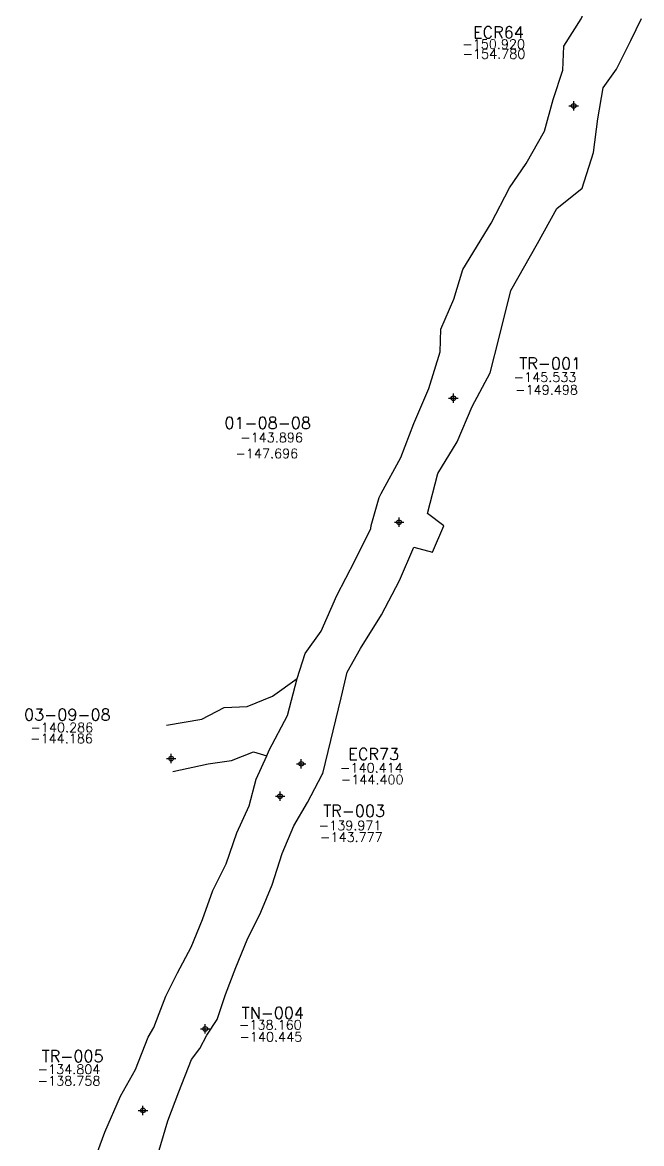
# Model space of a CAD drawing. Extents: x 9357 to 21428, y 9501 to 100038.
# Drawn here: x 10719.5 to 10785.5, y 9620.3 to 9739.7 of the extents above; entities that cross this region are included whole.
import ezdxf
from ezdxf.enums import TextEntityAlignment as Align

# ---------------------------------------------------------------- set-up
doc = ezdxf.new("R2010")
doc.units = 0
doc.header["$LTSCALE"] = 1.25
doc.header["$MEASUREMENT"] = 0
doc.header["$PDMODE"] = 34
doc.header["$PDSIZE"] = 0.5
doc.layers.get('0').update_dxf_attribs({"linetype": 'CONTINUOUS'})
for name, color, linetype in [('NOM_DIB', 7, 'CONTINUOUS'), ('R-165-7763-S-FICH', 6, 'CONTINUOUS'), ('R-165-7763-S-SCR', 6, 'CONTINUOUS')]:
    doc.layers.add(name, color=color, linetype=linetype)
doc.styles.add('ROMAND', font='romand.shx')
doc.styles.add('ROMANS', font='romans')

# ---------------------------------------------------------------- blocks, each defined once
blk = doc.blocks.new('F2')
blk.add_point((0, 0))
at = {"style": 'ROMAND'}
for tag, height, p in [('NOMBRE', 1.25, (0.2, 6.62)), ('CIELO', 1, (0.14, 4.62)), ('PISO', 1, (0.14, 3.25))]:
    blk.add_attdef(tag, text='', height=height, dxfattribs=at).set_placement(p, align=Align.CENTER)
at = {"style": 'ROMANS', "flags": 1}
for tag, p in [('MINA', (-0.07, -3.26)), ('LOCALIZACION', (-0.07, -4.93)), ('ESTRUCTURA', (-0.07, -6.62)), ('NIVEL', (-0.07, -8.29)), ('OBRA', (-0.07, -10.12)), ('FECHA', (-0.07, -11.79)), ('ATRAS', (-0.07, -13.48)), ('TOPOGRAFO', (2.67, -15.3))]:
    blk.add_attdef(tag, text='', height=1.25, dxfattribs=at).set_placement(p, align=Align.CENTER)

msp = doc.modelspace()

# ---------------------------------------------------------------- linework, layer by layer
at = {"layer": 'R-165-7763-S-SCR', "color": 6}
for points in [[(10777.06, 9734.61, -151.06), (10777.06, 9734.61, -151.06), (10777.06, 9734.61, -151.06), (10777.06, 9734.61, -151.06), (10777.06, 9734.61, -151.06), (10777.06, 9734.61, -151.06), (10777.19, 9737.16, -151.62), (10779.01, 9740.08, -151.84), (10780.05, 9742.47, -152.29)], [(10777.06, 9734.61, -155.26), (10777.06, 9734.61, -155.26), (10777.06, 9734.61, -155.26), (10777.06, 9734.61, -155.26), (10777.06, 9734.61, -155.26), (10777.06, 9734.61, -155.26), (10777.19, 9737.16, -155.42), (10779.01, 9740.08, -156.04), (10780.05, 9742.47, -156.5)], [(10781.37, 9732.73, -151.06), (10781.37, 9732.73, -151.06), (10781.37, 9732.73, -151.06), (10781.37, 9732.73, -151.06), (10781.37, 9732.73, -151.06), (10781.37, 9732.73, -151.06), (10782.79, 9734.73, -151.62), (10784.33, 9737.77, -151.84), (10785.46, 9740.12, -152.29)], [(10781.37, 9732.73, -155.26), (10781.37, 9732.73, -155.26), (10781.37, 9732.73, -155.26), (10781.37, 9732.73, -155.26), (10781.37, 9732.73, -155.26), (10781.37, 9732.73, -155.26), (10782.79, 9734.73, -155.42), (10784.33, 9737.77, -156.04), (10785.46, 9740.12, -156.5)], [(10764, 9704.61, -145.91), (10764.1, 9707.04, -146.49), (10765.48, 9710.22, -147.02), (10766.42, 9713.37, -147.82), (10769.44, 9718.31, -148.6), (10771.4, 9722.08, -148.96), (10773.18, 9724.66, -149.23), (10775.12, 9728.12, -149.83), (10776.04, 9731.49, -150.86), (10777.06, 9734.61, -151.06)], [(10764, 9704.61, -150.11), (10764.1, 9707.04, -150.39), (10765.48, 9710.22, -150.92), (10766.42, 9713.37, -151.72), (10769.44, 9718.31, -152.6), (10771.4, 9722.08, -153.26), (10773.18, 9724.66, -153.43), (10775.12, 9728.12, -154.03), (10776.04, 9731.49, -154.56), (10777.06, 9734.61, -155.26)], [(10770.28, 9706.15, -147.1), (10770.28, 9706.15, -147.1), (10770.28, 9706.15, -147.1), (10771.55, 9711.13, -147.82), (10774.39, 9716.15, -148.6), (10776.45, 9719.89, -148.96), (10779.14, 9722.06, -149.23), (10780.35, 9725.85, -149.83), (10780.81, 9729.42, -150.86), (10781.37, 9732.73, -151.06)], [(10770.28, 9706.15, -150.9), (10770.28, 9706.15, -150.9), (10770.28, 9706.15, -150.9), (10771.55, 9711.13, -151.72), (10774.39, 9716.15, -152.6), (10776.45, 9719.89, -153.26), (10779.14, 9722.06, -153.43), (10780.35, 9725.85, -154.03), (10780.81, 9729.42, -154.56), (10781.37, 9732.73, -155.26)], [(10763.78, 9691.66, -144.25), (10763.78, 9691.66, -144.25), (10763.78, 9691.66, -144.25), (10765.84, 9695.05, -144.97), (10767.41, 9698.78, -145.49), (10769.34, 9702.37, -145.91), (10770.28, 9706.15, -147.1), (10770.28, 9706.15, -147.1), (10770.28, 9706.15, -147.1), (10770.28, 9706.15, -147.1), (10770.28, 9706.15, -147.1)], [(10763.78, 9691.66, -148.35), (10763.78, 9691.66, -148.35), (10763.78, 9691.66, -148.35), (10765.84, 9695.05, -149.07), (10767.41, 9698.78, -149.49), (10769.34, 9702.37, -150.11), (10770.28, 9706.15, -150.9), (10770.28, 9706.15, -150.9), (10770.28, 9706.15, -150.9), (10770.28, 9706.15, -150.9), (10770.28, 9706.15, -150.9)], [(10759.84, 9693.37, -144.25), (10759.84, 9693.37, -144.25), (10759.84, 9693.37, -144.25), (10761.23, 9696.98, -144.97), (10762.8, 9700.72, -145.49), (10764, 9704.61, -145.91), (10764, 9704.61, -145.91), (10764, 9704.61, -145.91), (10764, 9704.61, -145.91), (10764, 9704.61, -145.91), (10764, 9704.61, -145.91)], [(10759.84, 9693.37, -148.35), (10759.84, 9693.37, -148.35), (10759.84, 9693.37, -148.35), (10761.23, 9696.98, -149.07), (10762.8, 9700.72, -149.49), (10764, 9704.61, -150.11), (10764, 9704.61, -150.11), (10764, 9704.61, -150.11), (10764, 9704.61, -150.11), (10764, 9704.61, -150.11), (10764, 9704.61, -150.11)], [(10747.76, 9665.91, -141.22), (10748.81, 9669.82, -141.74), (10749.64, 9672.48, -141.97), (10751.34, 9674.87, -142.51), (10753, 9678.67, -142.95), (10754.93, 9682.36, -143.59), (10756.65, 9685.81, -143.99), (10756.68, 9686.12, -143.83), (10757.53, 9689.09, -143.7), (10757.73, 9689.55, -143.88), (10759.84, 9693.37, -144.25)], [(10747.76, 9665.91, -145.02), (10748.81, 9669.82, -145.54), (10749.64, 9672.48, -146.07), (10751.34, 9674.87, -146.31), (10753, 9678.67, -146.65), (10754.93, 9682.36, -147.19), (10756.65, 9685.81, -147.69), (10756.68, 9686.12, -147.63), (10757.53, 9689.09, -147.7), (10757.73, 9689.55, -147.78), (10759.84, 9693.37, -148.35)], [(10751.51, 9659.72, -140.5), (10753.49, 9667.79, -141.74), (10754.13, 9670.52, -141.97), (10755.55, 9673.03, -142.51), (10757.76, 9676.6, -142.95), (10759.7, 9680.28, -143.59), (10761.23, 9683.82, -143.99), (10763.19, 9683.29, -143.83), (10764.41, 9686.1, -143.7), (10762.68, 9687.39, -143.88), (10763.78, 9691.66, -144.25)], [(10751.51, 9659.72, -144.4), (10753.49, 9667.79, -145.54), (10754.13, 9670.52, -146.07), (10755.55, 9673.03, -146.31), (10757.76, 9676.6, -146.65), (10759.7, 9680.28, -147.19), (10761.23, 9683.82, -147.69), (10763.19, 9683.29, -147.63), (10764.41, 9686.1, -147.7), (10762.68, 9687.39, -147.78), (10763.78, 9691.66, -148.35)], [(10734.88, 9664.88, -140.29), (10738.66, 9665.5, -140.65), (10741.02, 9666.74, -140.48), (10743.47, 9666.87, -140.91), (10746.15, 9667.95, -141.07), (10748.81, 9669.82, -141.74)], [(10734.88, 9664.88, -144.19), (10738.66, 9665.5, -144.55), (10741.02, 9666.74, -144.58), (10743.47, 9666.87, -144.81), (10746.15, 9667.95, -145.07), (10748.81, 9669.82, -145.54)], [(10745.55, 9661.59, -140.41), (10745.82, 9662.19, -140.49), (10747.76, 9665.91, -141.22)], [(10745.55, 9661.59, -144.27), (10745.82, 9662.19, -144.39), (10747.76, 9665.91, -145.02)], [(10735.57, 9659.93, -140.29), (10739.31, 9660.75, -140.65), (10741.8, 9661.09, -140.48), (10744.14, 9662.02, -140.91), (10745.55, 9661.59, -140.41), (10745.55, 9661.59, -140.41)], [(10735.57, 9659.93, -144.19), (10739.31, 9660.75, -144.55), (10741.8, 9661.09, -144.58), (10744.14, 9662.02, -144.81), (10745.55, 9661.59, -144.27), (10745.55, 9661.59, -144.27)], [(10733.53, 9632.68, -136.1), (10734.09, 9634.17, -136.6), (10734.82, 9636.02, -136.64), (10736.06, 9638.51, -136.99), (10737.51, 9641.23, -137.77), (10738.73, 9644.16, -138.07), (10739.81, 9647.26, -138.68), (10741.22, 9650.11, -138.58), (10742.38, 9653.4, -139.41), (10743.69, 9656.29, -139.51), (10744.43, 9659.12, -140.07), (10745.55, 9661.59, -140.41)], [(10733.53, 9632.68, -140.2), (10734.09, 9634.17, -140.7), (10734.82, 9636.02, -140.74), (10736.06, 9638.51, -141.19), (10737.51, 9641.23, -141.77), (10738.73, 9644.16, -142.27), (10739.81, 9647.26, -142.58), (10741.22, 9650.11, -142.88), (10742.38, 9653.4, -143.21), (10743.69, 9656.29, -143.51), (10744.43, 9659.12, -143.77), (10745.55, 9661.59, -144.27)], [(10738.44, 9630.45, -136.1), (10739.19, 9631.86, -136.6), (10740.28, 9633.54, -136.64), (10741.16, 9636.19, -136.99), (10742.25, 9639.08, -137.77), (10743.47, 9642.01, -138.07), (10744.91, 9644.95, -138.68), (10746.14, 9647.88, -138.58), (10747.21, 9651.21, -139.41), (10748.43, 9654.14, -139.51), (10749.89, 9656.64, -140.07), (10751.47, 9659.63, -140.49), (10751.51, 9659.72, -140.5)], [(10738.44, 9630.45, -140.2), (10739.19, 9631.86, -140.7), (10740.28, 9633.54, -140.74), (10741.16, 9636.19, -141.19), (10742.25, 9639.08, -141.77), (10743.47, 9642.01, -142.27), (10744.91, 9644.95, -142.58), (10746.14, 9647.88, -142.88), (10747.21, 9651.21, -143.21), (10748.43, 9654.14, -143.51), (10749.89, 9656.64, -143.77), (10751.47, 9659.63, -144.39), (10751.51, 9659.72, -144.4)], [(10719.55, 9602.69, -131.12), (10720.9, 9604.67, -132.05), (10722.15, 9607.72, -132.74), (10723.13, 9611.12, -133.06), (10725, 9614.07, -133.47), (10726.93, 9617.77, -133.87), (10728.32, 9621.52, -134.35), (10729.98, 9625.36, -134.64), (10731.58, 9628.22, -135.04), (10732.92, 9631.66, -135.77), (10733.53, 9632.68, -136.1)], [(10719.55, 9602.69, -135.62), (10720.9, 9604.67, -136.05), (10722.15, 9607.72, -136.54), (10723.13, 9611.12, -137.16), (10725, 9614.07, -137.57), (10726.93, 9617.77, -138.17), (10728.32, 9621.52, -138.45), (10729.98, 9625.36, -138.74), (10731.58, 9628.22, -139.24), (10732.92, 9631.66, -139.67), (10733.53, 9632.68, -140.2)], [(10726.55, 9600.57, -131.57), (10726.14, 9601.95, -132.05), (10727.03, 9605.18, -132.74), (10728.63, 9608.26, -133.06), (10730.06, 9611.44, -133.47), (10731.98, 9615.14, -133.87), (10733.82, 9618.66, -134.35), (10735.03, 9622.73, -134.64), (10736.19, 9625.82, -135.04), (10737.53, 9629.26, -135.77), (10738.44, 9630.45, -136.1)], [(10726.55, 9600.57, -135.67), (10726.14, 9601.95, -136.05), (10727.03, 9605.18, -136.54), (10728.63, 9608.26, -137.16), (10730.06, 9611.44, -137.57), (10731.98, 9615.14, -138.17), (10733.82, 9618.66, -138.45), (10735.03, 9622.73, -138.74), (10736.19, 9625.82, -139.24), (10737.53, 9629.26, -139.67), (10738.44, 9630.45, -140.2)]]:
    msp.add_polyline3d(points, dxfattribs=at)

# ---------------------------------------------------------------- block references
at = {"color": 2}
ref = msp.add_blockref('F2', (10735.38, 9661.31, -140.29), dxfattribs=at)
ref.add_attrib('NOMBRE', '03-09-08', dxfattribs={"height": 1.25, "style": 'ROMAND'}).set_placement((10724.33, 9665.36, -140.29), align=Align.CENTER)
ref.add_attrib('CIELO', '-140.286', dxfattribs={"height": 1, "style": 'ROMAND'}).set_placement((10723.74, 9664.12, -140.29), align=Align.CENTER)
ref.add_attrib('PISO', '-144.186', dxfattribs={"height": 1, "style": 'ROMAND'}).set_placement((10723.71, 9662.95, -140.29), align=Align.CENTER)
at = {"layer": 'NOM_DIB', "color": 1}
ref = msp.add_blockref('F2', (10759.64, 9686.48, -143.9), dxfattribs=at)
ref.add_attrib('NOMBRE', '01-08-08', dxfattribs={"layer": '0', "height": 1.25, "style": 'ROMAND'}).set_placement((10745.65, 9696.42, -143.9), align=Align.CENTER)
ref.add_attrib('CIELO', '-143.896', dxfattribs={"layer": '0', "height": 1, "style": 'ROMAND'}).set_placement((10746.07, 9694.99, -143.9), align=Align.CENTER)
ref.add_attrib('PISO', '-147.696', dxfattribs={"layer": '0', "height": 1, "style": 'ROMAND'}).set_placement((10745.56, 9693.3, -143.9), align=Align.CENTER)
at = {"layer": 'R-165-7763-S-FICH', "color": 1}
ref = msp.add_blockref('F2', (10778.23, 9730.8, -150.92), dxfattribs=at)
ref.add_attrib('NOMBRE', 'ECR64', dxfattribs={"layer": '0', "height": 1.25, "style": 'ROMAND'}).set_placement((10770.22, 9738.01, -150.92), align=Align.CENTER)
ref.add_attrib('CIELO', '-150.920', dxfattribs={"layer": '0', "height": 1, "style": 'ROMAND'}).set_placement((10769.71, 9736.88, -150.92), align=Align.CENTER)
ref.add_attrib('PISO', '-154.780', dxfattribs={"layer": '0', "height": 1, "style": 'ROMAND'}).set_placement((10769.74, 9735.83, -150.92), align=Align.CENTER)
ref = msp.add_blockref('F2', (10765.42, 9699.67, -145.53), dxfattribs=at)
ref.add_attrib('NOMBRE', 'TR-001', dxfattribs={"layer": '0', "height": 1.25, "style": 'ROMAND'}).set_placement((10775.73, 9702.76, -145.53), align=Align.CENTER)
ref.add_attrib('CIELO', '-145.533', dxfattribs={"layer": '0', "height": 1, "style": 'ROMAND'}).set_placement((10775.18, 9701.42, -145.53), align=Align.CENTER)
ref.add_attrib('PISO', '-149.498', dxfattribs={"layer": '0', "height": 1, "style": 'ROMAND'}).set_placement((10775.34, 9700.07, -145.53), align=Align.CENTER)
at = {"layer": 'R-165-7763-S-FICH', "color": 2}
ref = msp.add_blockref('F2', (10749.23, 9660.75, -140.41), dxfattribs=at)
ref.add_attrib('NOMBRE', 'ECR73', dxfattribs={"layer": '0', "height": 1.25, "style": 'ROMAND'}).set_placement((10756.94, 9661.16, -140.41), align=Align.CENTER)
ref.add_attrib('CIELO', '-140.414', dxfattribs={"layer": '0', "height": 1, "style": 'ROMAND'}).set_placement((10756.7, 9659.83, -140.41), align=Align.CENTER)
ref.add_attrib('PISO', '-144.400', dxfattribs={"layer": '0', "height": 1, "style": 'ROMAND'}).set_placement((10756.78, 9658.57, -140.41), align=Align.CENTER)
ref = msp.add_blockref('F2', (10746.97, 9657.3, -139.97), dxfattribs=at)
ref.add_attrib('NOMBRE', 'TR-003', dxfattribs={"layer": '0', "height": 1.25, "style": 'ROMAND'}).set_placement((10754.86, 9655.12, -139.97), align=Align.CENTER)
ref.add_attrib('CIELO', '-139.971', dxfattribs={"layer": '0', "height": 1, "style": 'ROMAND'}).set_placement((10754.43, 9653.69, -139.97), align=Align.CENTER)
ref.add_attrib('PISO', '-143.777', dxfattribs={"layer": '0', "height": 1, "style": 'ROMAND'}).set_placement((10754.57, 9652.45, -139.97), align=Align.CENTER)
ref = msp.add_blockref('F2', (10739, 9632.53, -138.16), dxfattribs=at)
ref.add_attrib('NOMBRE', 'TN-004', dxfattribs={"layer": '0', "height": 1.25, "style": 'ROMAND'}).set_placement((10746.2, 9633.6, -138.16), align=Align.CENTER)
ref.add_attrib('CIELO', '-138.160', dxfattribs={"layer": '0', "height": 1, "style": 'ROMAND'}).set_placement((10745.94, 9632.46, -138.16), align=Align.CENTER)
ref.add_attrib('PISO', '-140.445', dxfattribs={"layer": '0', "height": 1, "style": 'ROMAND'}).set_placement((10745.99, 9631.19, -138.16), align=Align.CENTER)
ref = msp.add_blockref('F2', (10732.38, 9623.85, -134.8), dxfattribs=at)
ref.add_attrib('NOMBRE', 'TR-005', dxfattribs={"layer": '0', "height": 1.25, "style": 'ROMAND'}).set_placement((10724.89, 9629, -134.8), align=Align.CENTER)
ref.add_attrib('CIELO', '-134.804', dxfattribs={"layer": '0', "height": 1, "style": 'ROMAND'}).set_placement((10724.51, 9627.73, -134.8), align=Align.CENTER)
ref.add_attrib('PISO', '-138.758', dxfattribs={"layer": '0', "height": 1, "style": 'ROMAND'}).set_placement((10724.51, 9626.5, -134.8), align=Align.CENTER)

doc.saveas('drawing.dxf')
